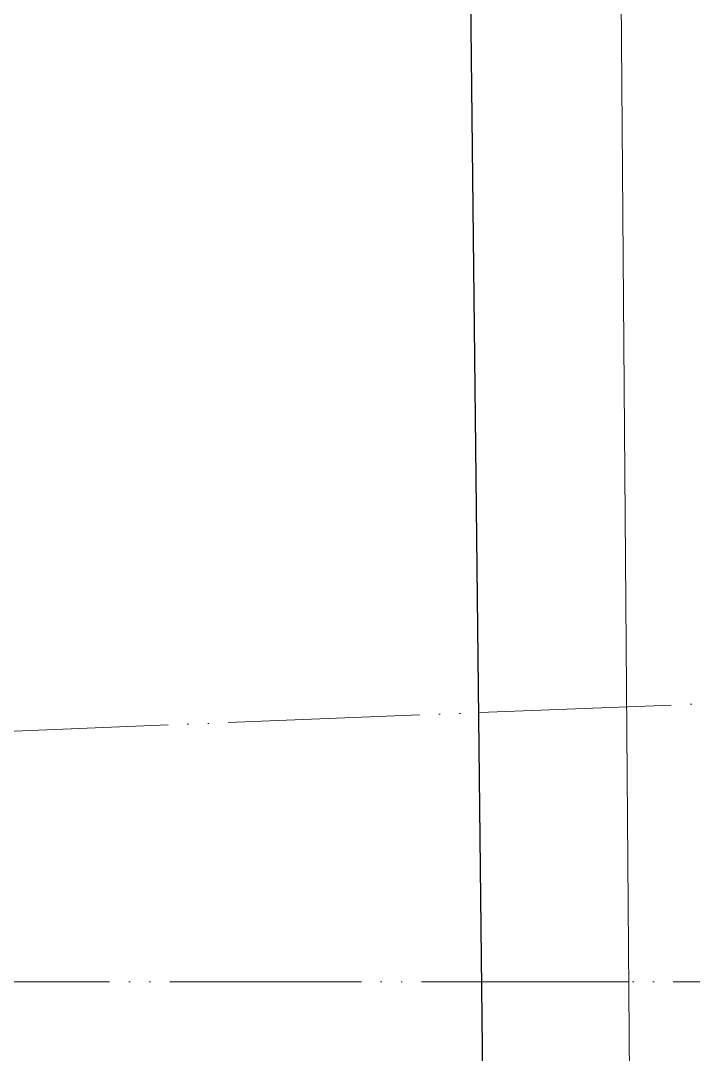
# Model space of a CAD drawing. Header units: millimetres. Extents: x -10474 to 67905, y -3824 to 44223.
# Drawn here: x 41916.7 to 41969.3, y 5741.4 to 5822.3 of the extents above; entities that cross this region are included whole.
import ezdxf

# ---------------------------------------------------------------- set-up
doc = ezdxf.new("R2010")
doc.units = ezdxf.units.MM
doc.linetypes.add('ADSK_Штрих_ш3 п1_5', pattern=[4.5, 3, -1.5])
doc.linetypes.add('ADSK_Штрихпунктирная 2 точки_ш15 п1_5 п1_5 п1_5', pattern=[19.5, 15, -1.5, 0, -1.5, 0, -1.5])
for name, color, linetype, lineweight in [('Каркас', 7, 'Continuous', 18), ('Стены несущие', 7, 'Continuous', 30), ('Стены отделка', 7, 'Continuous', 30)]:
    doc.layers.add(name, color=color, linetype=linetype, lineweight=lineweight)
doc.layers.add('Линии', color=7, linetype='Continuous', lineweight=9, true_color=0x00a600)

msp = doc.modelspace()

# ---------------------------------------------------------------- linework, layer by layer
at = {"layer": 'Каркас', "color": 8, "linetype": 'ADSK_Штрих_ш3 п1_5', "lineweight": 9, "true_color": 0x808080}
msp.add_line((41952.746, 5747.057), (41964.269, 5747.057), dxfattribs=at)
at = {"layer": 'Линии', "color": 7, "linetype": 'ADSK_Штрихпунктирная 2 точки_ш15 п1_5 п1_5 п1_5'}
for p, q in [((48995, 6047.057), (41860.594, 5764.474)), ((41849.565, 5747.057), (48995, 5747.057))]:
    msp.add_line(p, q, dxfattribs=at)
at = {"layer": 'Стены несущие'}
msp.add_line((41918.619, 8848.292), (41989.598, 2398.232), dxfattribs=at)
at = {"layer": 'Стены отделка', "lineweight": 9}
msp.add_line((41940.811, 8848.517), (42004.607, 413.784), dxfattribs=at)

doc.saveas('drawing.dxf')
